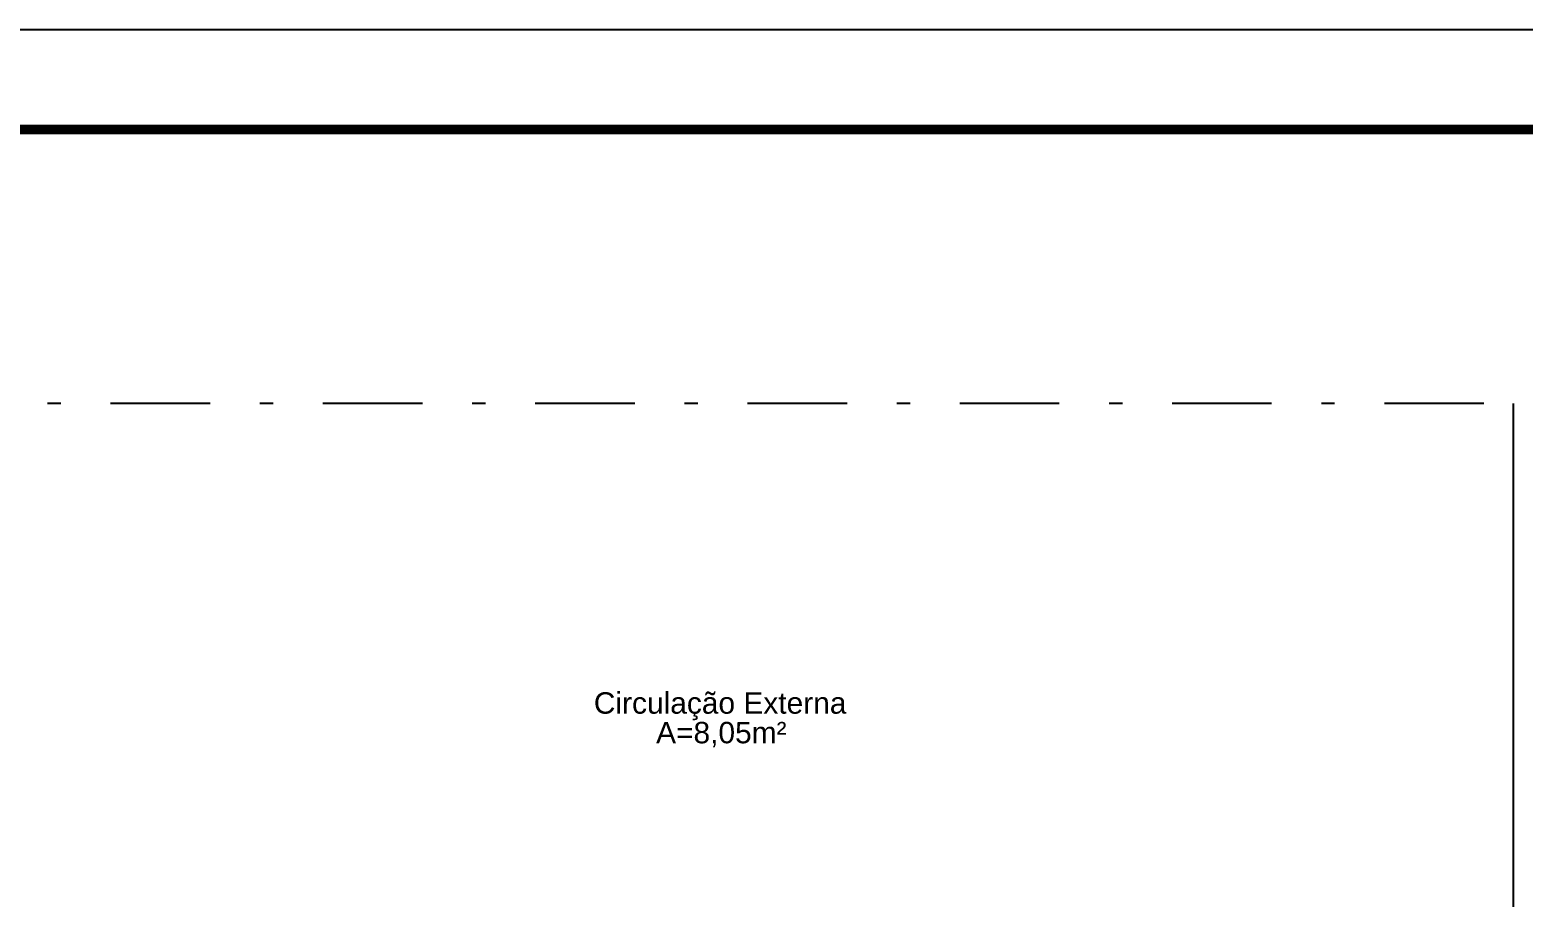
# Model space of a CAD drawing. Header units: millimetres. Extents: x 3082 to 3316, y 298 to 342.
# Drawn here: x 3154.89 to 3166.14, y 335.88 to 342.41 of the extents above; entities that cross this region are included whole.
import ezdxf
from ezdxf.enums import TextEntityAlignment as Align

# ---------------------------------------------------------------- set-up
doc = ezdxf.new("R2010")
doc.units = ezdxf.units.MM
doc.header["$MEASUREMENT"] = 0
doc.linetypes.add('DASHDOT', pattern=[1, 0.5, -0.25, 0, -0.25])
for name, color, linetype in [('-HIDRO', 8, 'CONTINUOUS'), ('PENA 03', 3, 'CONTINUOUS'), ("PRANCHA - PROJETU'S", 7, 'CONTINUOUS'), ('TEXTO', 2, 'CONTINUOUS')]:
    doc.layers.add(name, color=color, linetype=linetype)
doc.styles.add('ARIAL', font='arial.ttf', dxfattribs={"height": 2})

# ---------------------------------------------------------------- blocks, each defined once
blk = doc.blocks.new('eletrico')
at = {"layer": '-HIDRO', "linetype": 'DASHDOT'}
blk.add_line((7.2595, 12.39), (-6.347, 12.39), dxfattribs=at)
at = {"layer": '-HIDRO'}
blk.add_line((5.275, 9.814), (5.275, 12.39), dxfattribs=at)
blk = doc.blocks.new('ADFSGASDFG')
at = {"layer": "PRANCHA - PROJETU'S", "color": 1}
blk.add_lwpolyline([(276.578, 47.946), (360.678, 47.946), (360.678, 107.346), (276.578, 107.346)], close=True, dxfattribs=at)
at = {"layer": "PRANCHA - PROJETU'S", "color": 4, "const_width": 0.1}
blk.add_lwpolyline([(279.078, 106.346), (359.678, 106.346), (359.678, 48.946), (279.078, 48.946)], close=True, dxfattribs=at)

msp = doc.modelspace()

# ---------------------------------------------------------------- block references
at = {"layer": 'PENA 03', "xscale": 1.5, "yscale": 1.5, "zscale": 1.5}
msp.add_blockref('eletrico', (3158.158, 321.014), dxfattribs=at)
at = {"layer": "PRANCHA - PROJETU'S", "color": 1, "xscale": 0.75, "yscale": 0.75, "zscale": 0.75}
msp.add_blockref('ADFSGASDFG', (2937.204, 261.905), dxfattribs=at)

# ---------------------------------------------------------------- texts
at = {"layer": 'TEXTO', "style": 'ARIAL'}
msp.add_text('Circulação Externa', height=0.16134, dxfattribs=at).set_placement((3160.091, 337.344), align=Align.MIDDLE_CENTER)
at = {"layer": 'TEXTO', "color": 251, "style": 'ARIAL'}
msp.add_text('A=8,05m²', height=0.1613, dxfattribs=at).set_placement((3160.1, 337.121), align=Align.MIDDLE_CENTER)

doc.saveas('drawing.dxf')
